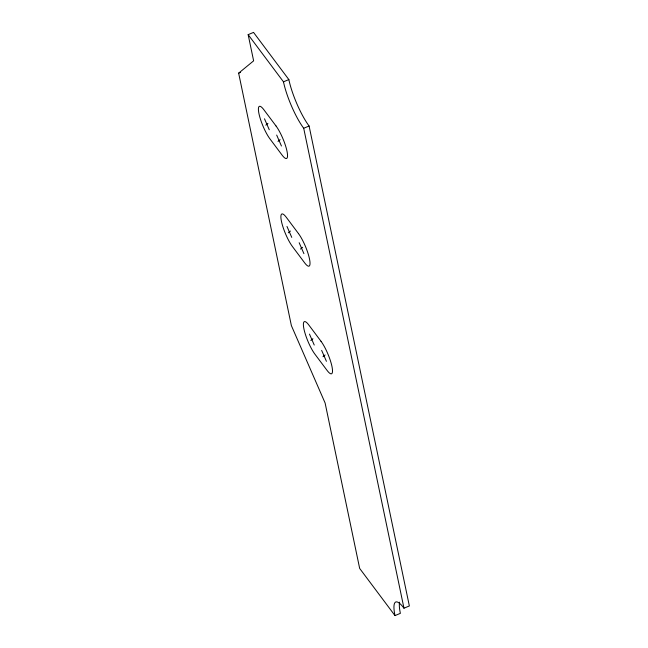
<?xml version="1.0" encoding="UTF-8"?>
<svg xmlns="http://www.w3.org/2000/svg" width="648" height="648" viewBox="0 0 648 648"><rect width="100%" height="100%" fill="white"/><g stroke="black" fill="none" stroke-linecap="round" stroke-linejoin="round"><path stroke-width="0.97" d="M238.642 73.159L253.627 60.839L248.16 34.652L253.538 32.4L288.854 79.574A35.891 7.898 67.3 0 0 309.096 126.012L409.358 605.953L403.979 608.205A35.891 7.898 67.3 0 0 394.988 615.6L359.664 568.426L325.11 403.007L291.381 325.62L238.642 73.159L240.432 72.406M265.818 125.145L267.94 123.404M278 141.41L280.114 139.668M288.311 232.794L290.426 231.053M300.486 249.067L302.608 247.317M310.797 340.443L312.919 338.702M322.979 356.716L325.094 354.974M248.16 34.652L283.476 81.826L288.854 79.574M403.979 608.205L303.709 128.263L309.096 126.012M394.988 615.6L400.367 613.348A35.891 7.898 67.3 0 1 399.581 602.17M276.672 135.067L281.443 146.011M264.497 118.803L269.26 129.746M299.165 242.716L303.928 253.668M286.983 226.452L291.754 237.395M321.651 350.374L326.422 361.317M309.477 334.101L314.24 345.044M303.709 128.263A35.891 7.898 67.3 0 1 283.476 81.826M276.016 125.963L263.833 109.698A19.44 4.277 67.3 0 0 258.965 113.7A19.44 4.277 67.3 0 0 269.924 138.85L282.107 155.115A19.44 4.277 67.3 0 0 286.975 151.114A19.44 4.277 67.3 0 0 276.016 125.963M298.501 233.612L286.327 217.347A19.44 4.277 67.3 0 0 281.451 221.349A19.44 4.277 67.3 0 0 292.418 246.499L304.592 262.772A19.44 4.277 67.3 0 0 309.461 258.763A19.44 4.277 67.3 0 0 298.501 233.612M320.995 341.269L308.812 324.996A19.44 4.277 67.3 0 0 303.944 328.998A19.44 4.277 67.3 0 0 314.904 354.156L327.086 370.421A19.44 4.277 67.3 0 0 331.954 366.42A19.44 4.277 67.3 0 0 320.995 341.269"/></g></svg>
